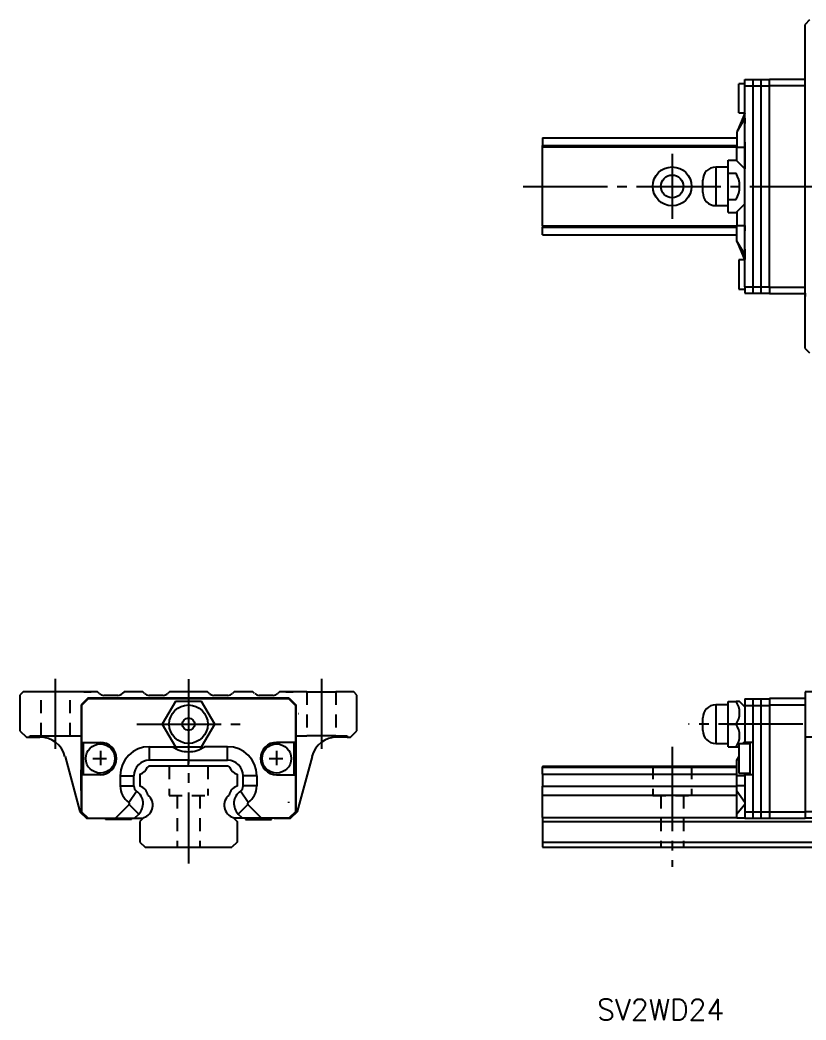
# Model space of a CAD drawing. Extents: x 212 to 455, y 310 to 465.
# Drawn here: x 211.6 to 332.9, y 310.4 to 464.7 of the extents above; entities that cross this region are included whole.
import ezdxf

# ---------------------------------------------------------------- set-up
doc = ezdxf.new("R2010")
doc.units = 0
doc.linetypes.add('CENTER', pattern=[17.5, 13, -1.5, 1.5, -1.5])
doc.linetypes.add('DASHED', pattern=[3.5, 2, -1.5])
doc.layers.get('0').update_dxf_attribs({"linetype": 'CONTINUOUS'})
doc.layers.add('CENTER', color=1, linetype='CENTER')
doc.styles.get("Standard").update_dxf_attribs({"font": 'txt.shx', "bigfont": '@extfont2.shx'})

msp = doc.modelspace()

# ---------------------------------------------------------------- linework, layer by layer
at = {"color": 7, "linetype": 'CONTINUOUS'}
for p, q in [((333.42, 464.68), (332.74, 464)), ((332.74, 414), (332.74, 464)), ((323.44, 454.5), (323.44, 455.5)), ((323.44, 455.5), (327.24, 455.5)), ((324.72, 422.5), (324.72, 455.5)), ((325.98, 422.5), (325.98, 455.5)), ((327.24, 455.55), (332.74, 455.55)), ((327.24, 454.55), (327.24, 455.55)), ((332.74, 455.5), (332.74, 456)), ((332.74, 446.8), (332.74, 455.6)), ((332.74, 422.5), (332.74, 455.5)), ((323.44, 454.85), (322.54, 454.85)), ((322.54, 450.35), (322.54, 454.85)), ((323.44, 423.5), (323.44, 454.5)), ((323.44, 454.5), (327.24, 454.5)), ((327.24, 454.55), (332.74, 454.55)), ((327.24, 449.65), (327.24, 454.55)), ((323.44, 449.53), (322.24, 447.43)), ((323.44, 449.53), (322.24, 447.43)), ((323.44, 450.29), (322.4, 447.71)), ((323.44, 450.29), (322.4, 447.71)), ((322.54, 450.35), (323.44, 450.35)), ((323.44, 450.29), (323.44, 450.29)), ((323.44, 449.53), (323.44, 450.29)), ((323.44, 449.53), (323.44, 450.29)), ((323.44, 450.29), (323.44, 450.29)), ((323.44, 449.53), (323.44, 449.53)), ((323.44, 449.53), (323.44, 449.53)), ((327.24, 448.47), (327.24, 449.65)), ((327.24, 448.47), (327.24, 449.65)), ((327.24, 423.45), (327.24, 448.47)), ((292.24, 446.5), (322.24, 446.5)), ((292.24, 446.5), (292.24, 445.33)), ((322.24, 447.43), (322.24, 445.03)), ((322.24, 447.43), (322.24, 445.03)), ((332.74, 431.2), (332.74, 446.8)), ((292.24, 445.33), (322.24, 445.33)), ((292.24, 445.1), (292.24, 445.33)), ((292.24, 445.1), (322.24, 445.1)), ((292.24, 432.9), (292.24, 445.1)), ((322.24, 442.9), (322.24, 445.03)), ((322.24, 445.03), (323.44, 445.03)), ((322.24, 442.9), (322.24, 445.03)), ((322.24, 445.03), (323.44, 445.03)), ((323.44, 445.03), (323.44, 445.03)), ((323.44, 445.03), (323.44, 442.5)), ((323.44, 445.03), (323.44, 442.5)), ((323.44, 445.03), (323.44, 445.03)), ((320.89, 443.04), (322.1, 443.04)), ((320.89, 441.02), (320.89, 443.04)), ((323.44, 441.7), (322.1, 443.04)), ((318.96, 441.97), (318.96, 436.03)), ((320.89, 441.97), (318.96, 441.97)), ((323.44, 442.5), (323.44, 441.7)), ((323.44, 442.5), (323.44, 441.7)), ((316.96, 438.03), (316.96, 439.97)), ((320.89, 436.98), (320.89, 441.02)), ((320.89, 441.02), (322.1, 441.02)), ((320.89, 434.96), (320.89, 436.98)), ((320.89, 436.98), (322.1, 436.98)), ((318.96, 436.03), (320.89, 436.03)), ((322.1, 434.96), (323.44, 436.3)), ((323.44, 435.51), (323.44, 436.3)), ((323.44, 432.97), (323.44, 435.51)), ((320.89, 434.96), (322.1, 434.96)), ((322.24, 435.1), (322.24, 432.97)), ((292.24, 432.9), (322.24, 432.9)), ((292.24, 432.9), (292.24, 432.68)), ((292.24, 432.68), (322.24, 432.68)), ((292.24, 431.5), (292.24, 432.68)), ((322.24, 432.97), (323.44, 432.97)), ((322.24, 430.57), (322.24, 432.97)), ((323.44, 432.97), (323.44, 432.97)), ((292.24, 431.5), (322.24, 431.5)), ((323.44, 428.47), (322.24, 430.57)), ((332.74, 422.4), (332.74, 431.2)), ((323.44, 427.72), (322.4, 430.29)), ((322.54, 427.65), (322.54, 423.15)), ((323.44, 427.65), (322.54, 427.65)), ((323.44, 428.47), (323.44, 427.72)), ((323.44, 428.47), (323.44, 428.47)), ((323.44, 427.72), (323.44, 427.72)), ((322.54, 423.15), (323.44, 423.15)), ((323.44, 423.5), (323.44, 422.5)), ((323.44, 423.5), (327.24, 423.5)), ((327.24, 423.45), (332.74, 423.45)), ((327.24, 423.45), (327.24, 422.45)), ((323.44, 422.5), (327.24, 422.5)), ((327.24, 422.45), (332.74, 422.45)), ((332.74, 422.5), (332.74, 422)), ((332.74, 414), (333.42, 413.33)), ((212.11, 361), (211.61, 360.5)), ((212.11, 361), (211.61, 360.5)), ((211.61, 360.5), (211.61, 355)), ((214.86, 361), (212.11, 361)), ((214.86, 361), (212.11, 361)), ((219.36, 361), (214.86, 361)), ((219.36, 361), (214.86, 361)), ((223.56, 361), (219.36, 361)), ((222.06, 360), (221.06, 359)), ((222.11, 359.9), (221.11, 358.9)), ((221.46, 361), (222.61, 361)), ((221.46, 361), (222.61, 361)), ((226.96, 360), (222.06, 360)), ((253.11, 359.9), (222.11, 359.9)), ((223.82, 360.74), (223.56, 361)), ((226.7, 360.45), (224.53, 360.45)), ((226.96, 360), (226.9, 359.9)), ((228.14, 360), (226.96, 360)), ((228.14, 360), (226.96, 360)), ((227.66, 361), (227.4, 360.74)), ((230.56, 361), (227.66, 361)), ((228.08, 359.9), (228.14, 360)), ((253.16, 360), (228.14, 360)), ((230.82, 360.74), (230.56, 361)), ((233.7, 360.45), (231.53, 360.45)), ((234.66, 361), (234.4, 360.74)), ((240.56, 361), (234.66, 361)), ((239.65, 361), (235.57, 361)), ((240.82, 360.74), (240.56, 361)), ((243.7, 360.45), (241.53, 360.45)), ((244.66, 361), (244.4, 360.74)), ((247.56, 361), (244.66, 361)), ((247.82, 360.74), (247.56, 361)), ((250.7, 360.45), (248.53, 360.45)), ((251.66, 361), (251.4, 360.74)), ((255.86, 361), (251.66, 361)), ((252.61, 361), (253.76, 361)), ((252.61, 361), (253.76, 361)), ((253.11, 359.9), (254.11, 358.9)), ((253.16, 360), (254.16, 359)), ((255.86, 361), (260.36, 361)), ((255.86, 361), (260.36, 361)), ((263.11, 361), (260.36, 361)), ((263.11, 361), (260.36, 361)), ((263.61, 360.5), (263.11, 361)), ((263.61, 360.5), (263.11, 361)), ((263.61, 355), (263.61, 360.5)), ((323.44, 359.9), (327.24, 359.9)), ((323.44, 359.9), (323.44, 358.9)), ((324.72, 341.5), (324.72, 359.9)), ((325.98, 341.5), (325.98, 359.9)), ((327.24, 360), (332.74, 360)), ((327.24, 360), (327.24, 359)), ((357.74, 361), (332.74, 361)), ((332.74, 361), (332.74, 360.5)), ((332.74, 360.5), (332.74, 354)), ((221.06, 359), (221.06, 348.95)), ((221.11, 358.9), (221.11, 353.2)), ((235.59, 359.5), (233.57, 356)), ((239.63, 359.5), (235.59, 359.5)), ((241.65, 356), (239.63, 359.5)), ((254.11, 358.9), (254.11, 353.2)), ((254.16, 359), (254.16, 342.5)), ((320.89, 358.97), (318.96, 358.97)), ((318.96, 358.97), (318.96, 356)), ((320.89, 359.5), (322.1, 359.5)), ((320.89, 356), (320.89, 359.5)), ((322.64, 359.5), (322.1, 359.5)), ((323.44, 358.7), (322.64, 359.5)), ((323.44, 358.9), (323.44, 353.2)), ((323.44, 358.9), (327.24, 358.9)), ((327.24, 359), (332.74, 359)), ((327.24, 359), (327.24, 342.5)), ((316.96, 356), (316.96, 356.97)), ((211.61, 355), (212.61, 354)), ((233.57, 356), (235.59, 352.5)), ((239.63, 352.5), (241.65, 356)), ((262.61, 354), (263.61, 355)), ((316.96, 355.03), (316.96, 356)), ((318.96, 356), (318.96, 353.03)), ((320.89, 356), (322.1, 356)), ((320.89, 352.5), (320.89, 356)), ((212.61, 354), (213.11, 354)), ((213.11, 354), (213.11, 354.2)), ((213.11, 354.2), (214.86, 354.2)), ((213.11, 354), (214.69, 354)), ((214.86, 354.2), (219.36, 354.2)), ((219.36, 354.2), (221.11, 354.2)), ((254.11, 354.2), (255.86, 354.2)), ((260.36, 354.2), (255.86, 354.2)), ((260.36, 354.2), (262.11, 354.2)), ((262.11, 354), (260.53, 354)), ((262.11, 354.2), (262.11, 354)), ((262.11, 354), (262.61, 354)), ((332.74, 354), (332.74, 342.5)), ((357.74, 354), (332.74, 354)), ((221.11, 353.2), (224.01, 353.2)), ((221.36, 353.2), (221.36, 348.2)), ((224.01, 351.9), (224.01, 349.7)), ((231.58, 352.53), (235.16, 352.53)), ((231.58, 352.53), (235.16, 352.53)), ((231.58, 350.43), (231.58, 352.53)), ((231.58, 350.43), (231.58, 352.53)), ((235.16, 352.53), (235.57, 352.53)), ((235.59, 352.5), (239.63, 352.5)), ((237.61, 352.5), (237.61, 351.75)), ((243.64, 352.53), (240.06, 352.53)), ((243.64, 350.43), (243.64, 352.53)), ((254.11, 353.2), (251.21, 353.2)), ((251.21, 351.9), (251.21, 349.7)), ((253.86, 353.2), (253.86, 348.2)), ((318.96, 353.03), (320.89, 353.03)), ((320.89, 352.5), (322.1, 352.5)), ((322.1, 352.5), (322.54, 352.5)), ((322.54, 352.95), (322.54, 348.45)), ((324.24, 352.95), (322.54, 352.95)), ((323.09, 352.95), (323.44, 353.3)), ((323.44, 352.95), (323.44, 353.2)), ((324.72, 353.2), (323.44, 353.2)), ((324.24, 353.2), (324.24, 348.2)), ((218.56, 351.04), (220.84, 342.53)), ((222.86, 350.7), (224.96, 350.7)), ((237.61, 350.43), (231.58, 350.43)), ((237.61, 350.43), (231.58, 350.43)), ((237.61, 351.75), (237.61, 350.43)), ((237.61, 351.75), (237.61, 351.75)), ((237.61, 351.75), (237.61, 350.43)), ((237.61, 350.43), (243.64, 350.43)), ((237.61, 349.5), (237.61, 350.43)), ((250.06, 350.7), (252.16, 350.7)), ((256.67, 351.04), (254.39, 342.53)), ((256.67, 351.04), (254.39, 342.53)), ((322.24, 350.43), (322.54, 350.96)), ((322.24, 348.03), (322.24, 350.43)), ((221.06, 345.75), (221.06, 348.95)), ((221.06, 348.95), (221.06, 345.75)), ((231.51, 349.5), (231.29, 349.37)), ((243.71, 349.5), (231.51, 349.5)), ((243.71, 349.5), (243.94, 349.37)), ((292.24, 349.5), (322.24, 349.5)), ((292.24, 349.5), (292.24, 349.37)), ((292.24, 349.37), (322.24, 349.37)), ((292.24, 348.29), (292.24, 349.37)), ((221.11, 348.2), (221.11, 342.5)), ((224.01, 348.2), (221.11, 348.2)), ((227.08, 348.03), (229.18, 348.03)), ((227.08, 348.03), (229.18, 348.03)), ((227.08, 348.03), (227.08, 346.47)), ((227.08, 348.03), (227.08, 346.47)), ((229.18, 346.47), (229.18, 348.03)), ((229.18, 346.47), (229.18, 348.03)), ((230.11, 348.29), (230.11, 346.42)), ((245.11, 348.29), (245.11, 346.42)), ((248.14, 348.03), (246.04, 348.03)), ((246.04, 346.47), (246.04, 348.03)), ((248.14, 348.03), (248.14, 346.47)), ((251.21, 348.2), (254.11, 348.2)), ((254.11, 348.2), (254.11, 342.5)), ((292.24, 348.29), (322.24, 348.29)), ((292.24, 348.29), (292.24, 346.42)), ((322.24, 346.47), (322.24, 348.03)), ((323.44, 348.03), (322.24, 348.03)), ((322.54, 348.45), (324.24, 348.45)), ((323.44, 348.45), (323.44, 348.24)), ((323.44, 348.2), (323.44, 348.45)), ((323.44, 348.24), (323.44, 348.03)), ((323.44, 348.2), (323.44, 342.5)), ((324.72, 348.2), (323.44, 348.2)), ((323.44, 348.03), (323.44, 346.47)), ((323.44, 348.03), (323.44, 348.03)), ((221.11, 345.75), (221.06, 345.75)), ((221.06, 345.75), (221.06, 342.5)), ((227.08, 346.47), (229.18, 346.47)), ((227.08, 346.47), (229.18, 346.47)), ((248.14, 346.47), (246.04, 346.47)), ((292.24, 346.42), (322.24, 346.42)), ((292.24, 345.07), (292.24, 346.42)), ((323.44, 346.47), (322.24, 346.47)), ((322.24, 345.65), (322.24, 346.47)), ((323.44, 346.47), (323.44, 346.47)), ((228.41, 343.92), (229.61, 345.65)), ((228.41, 343.92), (229.61, 345.65)), ((246.81, 343.92), (245.61, 345.65)), ((292.24, 345.07), (322.24, 345.07)), ((292.24, 341.59), (292.24, 345.07)), ((322.24, 342.13), (322.24, 345.65)), ((323.44, 343.92), (322.24, 345.65)), ((228.44, 343.62), (226.33, 341.5)), ((228.44, 343.62), (226.33, 341.5)), ((228.44, 343.62), (229.93, 342.13)), ((228.44, 343.62), (229.93, 342.13)), ((246.78, 343.62), (245.3, 342.13)), ((246.78, 343.62), (248.9, 341.5)), ((253.06, 344), (253.05, 343.85)), ((323.44, 343.62), (322.24, 342.13)), ((323.44, 343.92), (323.44, 343.92)), ((323.44, 343.62), (323.44, 343.62)), ((323.44, 343.62), (323.44, 341.5)), ((220.84, 342.53), (221.11, 342.25)), ((220.86, 342.5), (221.86, 341.5)), ((221.06, 342.5), (222.06, 341.5)), ((221.11, 342.5), (222.11, 341.5)), ((221.11, 342.25), (221.86, 341.5)), ((221.86, 341.5), (222.06, 341.5)), ((222.06, 341.5), (222.11, 341.5)), ((222.11, 341.5), (226.33, 341.5)), ((224.81, 341.5), (224.81, 341.3)), ((228.81, 341.3), (224.81, 341.3)), ((226.33, 341.5), (229.3, 341.5)), ((226.33, 341.5), (229.3, 341.5)), ((228.81, 341.3), (228.81, 341.5)), ((229.3, 341.5), (229.93, 342.13)), ((229.3, 341.5), (229.93, 342.13)), ((229.3, 341.5), (230.61, 341.5)), ((229.3, 341.5), (230.61, 341.5)), ((230.7, 341.59), (230.11, 341)), ((244.52, 341.59), (245.11, 341)), ((245.93, 341.5), (244.61, 341.5)), ((245.93, 341.5), (245.3, 342.13)), ((248.9, 341.5), (245.93, 341.5)), ((246.41, 341.5), (246.41, 341.3)), ((246.41, 341.3), (250.41, 341.3)), ((253.11, 341.5), (248.9, 341.5)), ((250.41, 341.3), (250.41, 341.5)), ((250.81, 341.5), (253.36, 341.5)), ((254.11, 342.5), (253.11, 341.5)), ((253.16, 341.5), (253.11, 341.5)), ((254.16, 342.5), (253.16, 341.5)), ((253.36, 341.5), (253.16, 341.5)), ((254.36, 342.5), (253.36, 341.5)), ((253.36, 341.5), (254.11, 342.25)), ((253.36, 341.5), (254.11, 342.25)), ((254.39, 342.53), (254.11, 342.25)), ((292.24, 341.59), (322.24, 341.59)), ((292.24, 341.59), (292.24, 341)), ((322.24, 341.5), (322.24, 342.13)), ((323.44, 341.5), (322.24, 341.5)), ((323.44, 342.5), (327.24, 342.5)), ((323.44, 342.5), (323.44, 341.5)), ((323.44, 341.5), (323.44, 341.5)), ((323.44, 341.5), (327.24, 341.5)), ((327.24, 342.5), (332.74, 342.5)), ((327.24, 342.5), (327.24, 341.5)), ((327.24, 341.5), (332.74, 341.5)), ((357.74, 342.5), (332.74, 342.5)), ((332.74, 342.5), (332.74, 341.5)), ((357.74, 341.5), (332.74, 341.5)), ((230.11, 341), (230.11, 337.8)), ((245.11, 341), (245.11, 337.8)), ((292.24, 341), (452.24, 341)), ((292.24, 341), (292.24, 337.8)), ((230.11, 337.8), (230.91, 337)), ((230.91, 337), (244.31, 337)), ((245.11, 337.8), (244.31, 337)), ((292.24, 337.8), (452.24, 337.8)), ((292.24, 337.8), (292.24, 337)), ((292.24, 337), (452.24, 337))]:
    msp.add_line(p, q, dxfattribs=at)
at = {"color": 3, "linetype": 'DASHED'}
for p, q in [((214.86, 354.2), (214.86, 361)), ((219.36, 354.2), (219.36, 361)), ((255.86, 361), (255.86, 354.2)), ((260.36, 361), (260.36, 354.2)), ((234.61, 349.5), (234.61, 345)), ((240.61, 349.5), (240.61, 345)), ((309.24, 349.5), (309.24, 345)), ((315.24, 349.5), (315.24, 345)), ((234.61, 345), (240.61, 345)), ((235.86, 345), (235.86, 337)), ((239.36, 345), (239.36, 337)), ((309.24, 345), (315.24, 345)), ((310.49, 345), (310.49, 337)), ((313.99, 345), (313.99, 337))]:
    msp.add_line(p, q, dxfattribs=at)
at = {"color": 7, "linetype": 'CONTINUOUS'}
for centre, radius in [((312.24, 439), 3), ((312.24, 439), 1.75), ((237.61, 356), 2.97), ((237.61, 356), 0.97), ((224.01, 350.7), 2.25), ((251.21, 350.7), 2.25)]:
    msp.add_circle(centre, radius, dxfattribs=at)
for centre, radius, start, end in [((473.69, 447.28), 150.27, 179.1421, 180.8579), ((473.69, 447.28), 150.27, 179.1421, 180.8579), ((318.96, 439.97), 2, 90, 180), ((318.6, 439), 4.04, 330.0046, 29.9954), ((318.96, 438.03), 2, 180, 270), ((473.69, 430.72), 150.27, 179.1421, 180.8579), ((224.53, 361.45), 1, 225, 270), ((226.7, 361.45), 1, 270, 315), ((231.53, 361.45), 1, 225, 270), ((233.7, 361.45), 1, 270, 315), ((241.53, 361.45), 1, 225, 270), ((243.7, 361.45), 1, 270, 315), ((248.53, 361.45), 1, 225, 270), ((250.7, 361.45), 1, 270, 315), ((263.11, 358.78), 0.8, 307.9799, 308.6822), ((318.96, 356.97), 2, 90, 180), ((319.54, 357.75), 3.1, 325.6466, 34.3534), ((254.11, 358.28), 0.8, 307.9799, 308.6822), ((263.11, 356.73), 0.8, 51.3178, 52.0201), ((318.96, 355.03), 2, 180, 270), ((319.54, 354.25), 3.1, 325.6466, 34.3534), ((214.69, 350), 4, 15.0008, 89.9992), ((260.53, 350), 4, 90.0008, 164.9992), ((224.01, 350.7), 2.5, 270, 90), ((231.58, 348.03), 4.5, 90.0008, 179.9992), ((231.58, 348.03), 4.5, 90.0008, 179.9992), ((237.61, 356), 4.25, 234.733, 270), ((237.61, 356), 4.25, 270, 305.267), ((243.64, 348.03), 4.5, 0.0008, 89.9992), ((251.21, 350.7), 2.5, 90, 270), ((231.58, 348.03), 2.4, 90, 180), ((231.58, 348.03), 2.4, 90, 180), ((243.64, 348.03), 2.4, 0, 90), ((229.68, 349.93), 1.7, 284.651, 340.7738), ((245.54, 349.93), 1.7, 199.2262, 255.349), ((230.18, 346.47), 3.1, 180.0008, 235.256), ((230.18, 346.47), 3.1, 180.0008, 235.256), ((230.18, 346.47), 1, 180, 235.2568), ((230.18, 346.47), 1, 180, 235.2568), ((229.68, 344.77), 1.7, 9.988, 75.349), ((245.54, 344.77), 1.7, 104.651, 170.012), ((245.04, 346.47), 1, 304.7432, 0), ((245.04, 346.47), 3.1, 304.744, 359.9992), ((460.48, 345.2), 137.04, 179.4675, 180.5325), ((228.3, 343.76), 2.3, 315, 55.2568), ((228.3, 343.76), 2.3, 315, 55.2568), ((230.11, 343.5), 2, 287.1144, 51.5284), ((245.11, 343.5), 2, 128.4716, 252.8856), ((246.92, 343.76), 2.3, 124.7432, 225), ((228.3, 343.76), 0.2, 314.9999, 55.2571), ((246.92, 343.76), 0.2, 124.7429, 225.0001)]:
    msp.add_arc(centre, radius, start, end, dxfattribs=at)
at = {"layer": 'CENTER', "color": 1, "linetype": 'CENTER'}
for p, q in [((312.24, 444), (312.24, 434)), ((289.24, 439), (455.24, 439)), ((217.11, 352.2), (217.11, 363)), ((237.61, 362.94), (237.61, 334.51)), ((258.11, 363), (258.11, 352.2)), ((229.64, 356), (245.58, 356)), ((332.39, 356), (314.78, 356)), ((312.24, 352.5), (312.24, 334))]:
    msp.add_line(p, q, dxfattribs=at)

# ---------------------------------------------------------------- texts
at = {"color": 7, "linetype": 'CONTINUOUS'}
msp.add_text('SV2WD24', height=3.2, dxfattribs=at).set_placement((300.65, 310.35))

doc.saveas('drawing.dxf')
